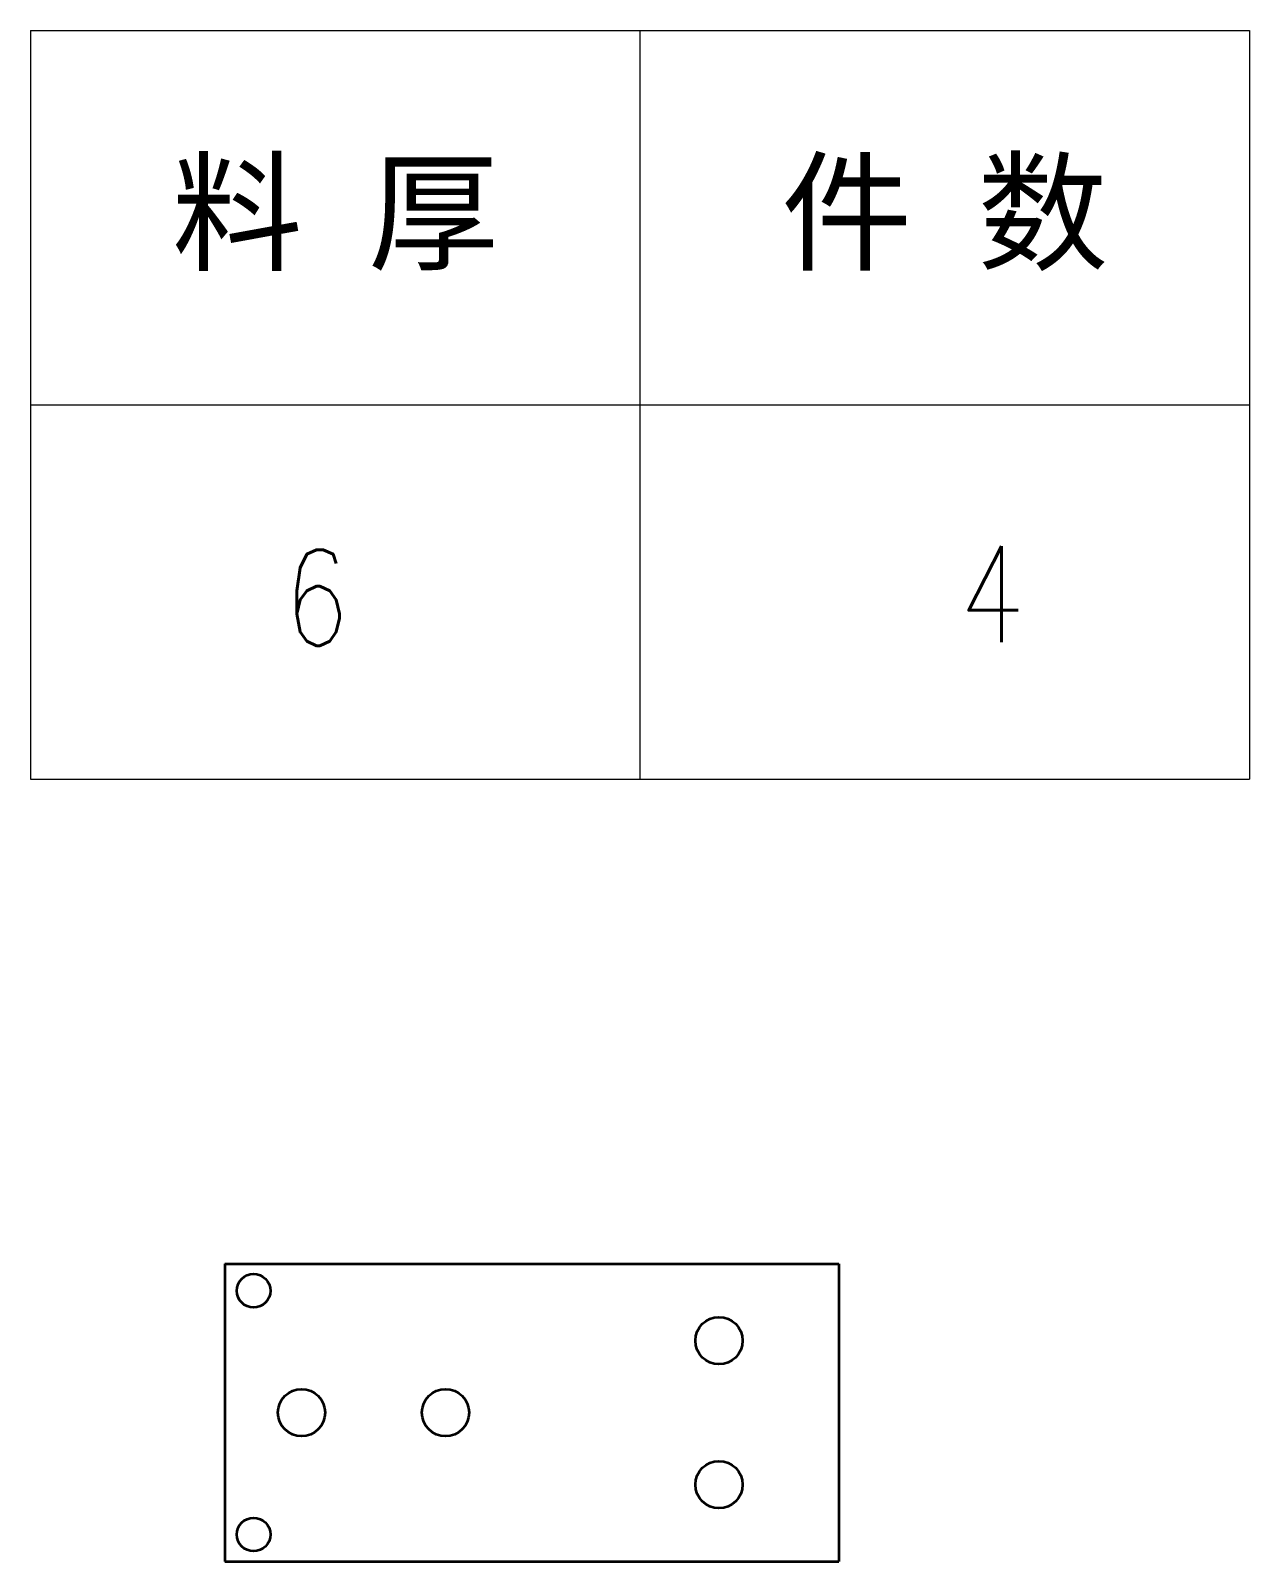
# Model space of a CAD drawing. Header units: millimetres. Extents: x -47800 to 104182, y -50696 to 46579.
# Drawn here: x -45870.4 to -45743.4, y 46305.7 to 46465.2 of the extents above; entities that cross this region are included whole.
import ezdxf
from ezdxf.enums import TextEntityAlignment as Align

# ---------------------------------------------------------------- set-up
doc = ezdxf.new("R2010")
doc.units = ezdxf.units.MM
doc.header["$LTSCALE"] = 0.5
doc.layers.add('标注线', color=3, linetype='Continuous', lineweight=18)
doc.layers.add('粗实线', color=7, linetype='Continuous', lineweight=35)
doc.styles.add('DIM', font='romans.shx', dxfattribs={"width": 0.8, "bigfont": 'bigfont.shx'})
doc.styles.get("Standard").update_dxf_attribs({"font": 'simplex.shx'})

# ---------------------------------------------------------------- blocks, each defined once
blk = doc.blocks.new('*T259')
at = {"color": 0, "linetype": 'ByBlock', "lineweight": -2, "transparency": 16777216}
for p, q in [((0, 0), (127, 0)), ((0, 0), (0, -78)), ((63.5, 0), (63.5, -78)), ((127, 0), (127, -78)), ((0, -39), (127, -39)), ((0, -78), (127, -78))]:
    blk.add_line(p, q, dxfattribs=at)
at = {"color": 0, "transparency": 16777216, "char_height": 10, "width": 60.5, "attachment_point": 5}
for s, insert in [('{\\fSimSun|b0|i0|c134|p2;料 厚}', (31.75, -19.5)), ('{\\fSimSun|b0|i0|c134|p2;件 数}', (95.25, -19.5))]:
    blk.add_mtext(s, dxfattribs=dict(at, insert=insert))
blk = doc.blocks.new('拆图参数')
blk.add_blockref('*T259', (-63.5, 78))
at = {"style": 'DIM', "width": 0.8}
blk.add_attdef('1', text='', height=10, dxfattribs=at).set_placement((36.65, 19.27), align=Align.MIDDLE_CENTER)
blk.add_attdef('6', text='', height=10, dxfattribs=at).set_placement((-37.13, 18.91), align=Align.MIDDLE_LEFT)

msp = doc.modelspace()

# ---------------------------------------------------------------- linework, layer by layer
at = {"layer": '粗实线', "lineweight": 35}
for p, q in [((-45850.216, 46336.7), (-45786.216, 46336.7)), ((-45850.216, 46336.7), (-45850.216, 46305.7)), ((-45786.216, 46336.7), (-45786.216, 46305.7)), ((-45850.216, 46305.7), (-45786.216, 46305.7))]:
    msp.add_line(p, q, dxfattribs=at)
for centre, radius in [((-45847.216, 46333.9), 1.75), ((-45798.716, 46328.7), 2.458), ((-45842.216, 46321.2), 2.459), ((-45827.216, 46321.2), 2.459), ((-45798.716, 46313.7), 2.458), ((-45847.216, 46308.5), 1.75)]:
    msp.add_circle(centre, radius, dxfattribs=at)

# ---------------------------------------------------------------- block references
at = {"layer": '标注线'}
msp.add_blockref('拆图参数', (-45806.948, 46387.21), dxfattribs=at).add_auto_attribs({'1': '4', '6': '6'})

doc.saveas('drawing.dxf')
